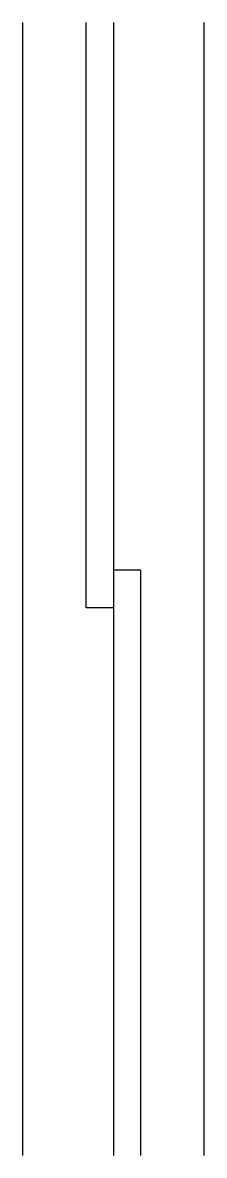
# Model space of a CAD drawing. Extents: x 0 to 240, y 0 to 1500.
import ezdxf

# ---------------------------------------------------------------- set-up
doc = ezdxf.new("R2010")
doc.units = 0
doc.header["$LTSCALE"] = 1000
doc.header["$MEASUREMENT"] = 0

# ---------------------------------------------------------------- blocks, each defined once
blk = doc.blocks.new('上推窗')
for p, q in [((0, 0), (0, 1500)), ((84, 725), (84, 1500)), ((120, 1500), (120, 0)), ((240, 0), (240, 1500)), ((156, 775), (120, 775)), ((156, 0), (156, 775)), ((120, 725), (84, 725))]:
    blk.add_line(p, q)

msp = doc.modelspace()

# ---------------------------------------------------------------- block references
msp.add_blockref('上推窗', (0, 0))

doc.saveas('drawing.dxf')
